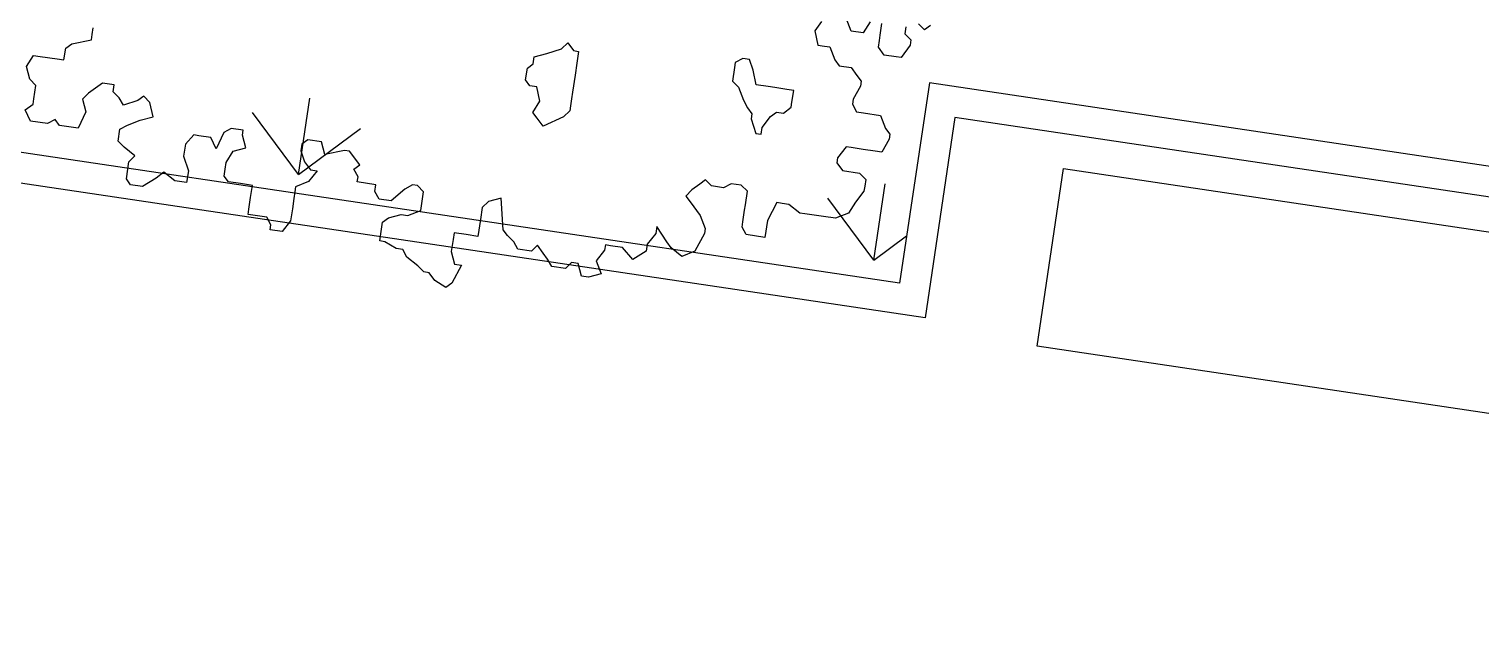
# Model space of a CAD drawing. Header units: millimetres. Extents: x 338 to 506, y 179 to 335.
# Drawn here: x 371.47 to 378.64, y 242.57 to 245.47 of the extents above; entities that cross this region are included whole.
import ezdxf

# ---------------------------------------------------------------- set-up
doc = ezdxf.new("R2010")
doc.units = ezdxf.units.MM
for name, color, linetype in [('ANDEN', 251, 'Continuous'), ('ARBOL-TOP', 3, 'Continuous'), ('MUROS', 32, 'Continuous'), ('REJAS', 151, 'Continuous')]:
    doc.layers.add(name, color=color, linetype=linetype)

# ---------------------------------------------------------------- blocks, each defined once
blk = doc.blocks.new('*X963')
at = {"color": 0}
for p, q in [((59.3391, 122.0172), (59.6085, 122.2867)), ((59.3391, 122.0172), (59.6085, 121.7478)), ((59.3391, 122.0172), (59.7201, 122.0172)), ((59.3391, 119.1436), (59.6085, 119.413)), ((59.3391, 119.1436), (59.4816, 119.0011)), ((59.3391, 119.1436), (59.7201, 119.1436))]:
    blk.add_line(p, q, dxfattribs=at)
blk = doc.blocks.new('ARBOLITO')
at = {"linetype": 'ByBlock'}
for points in [[(463.1128, 68.6124), (463.1065, 68.6062), (463.0982, 68.6124)], [(463.0837, 68.6062), (463.0837, 68.5979), (463.092, 68.5917), (463.092, 68.5854), (463.0837, 68.5688), (463.0775, 68.5688), (463.0629, 68.5688), (463.0546, 68.5771), (463.0546, 68.5854), (463.0546, 68.5917), (463.0546, 68.6062)], [(463.0401, 68.6062), (463.0338, 68.5917), (463.0193, 68.5917), (463.011, 68.6062)], [(462.9819, 68.5979), (462.9756, 68.5854), (462.9819, 68.5688), (462.9902, 68.5688), (462.9964, 68.5688), (463.0047, 68.5543), (463.011, 68.548), (463.0255, 68.548), (463.0338, 68.5397), (463.0401, 68.5335), (463.0401, 68.5273), (463.0338, 68.5106), (463.0338, 68.5044), (463.0401, 68.4961), (463.0484, 68.4961), (463.0691, 68.4961), (463.0775, 68.4815), (463.0837, 68.4753), (463.0837, 68.4691), (463.0775, 68.4524), (463.0691, 68.4524), (463.0546, 68.4524), (463.0401, 68.4524), (463.0338, 68.4524), (463.0255, 68.4379), (463.0255, 68.4317), (463.0338, 68.4234), (463.0546, 68.4234), (463.0629, 68.4171), (463.0629, 68.4088), (463.0629, 68.4026), (463.0546, 68.388), (463.0484, 68.3735), (463.0338, 68.3652), (463.0193, 68.3652), (462.9964, 68.3652), (462.9902, 68.3652), (462.9756, 68.3735), (462.9673, 68.3735), (462.9611, 68.3735), (462.9528, 68.3506), (462.9528, 68.3299), (462.9299, 68.3299), (462.9237, 68.3382), (462.9237, 68.3444), (462.9237, 68.3589), (462.9237, 68.3652), (462.9237, 68.3818), (462.9154, 68.388), (462.9029, 68.388), (462.8946, 68.3818), (462.8801, 68.3818), (462.8717, 68.388), (462.8655, 68.3818), (462.8572, 68.3735), (462.851, 68.3652), (462.8572, 68.3589), (462.8717, 68.3444), (462.8801, 68.3299), (462.8801, 68.3236), (462.8717, 68.3008), (462.8572, 68.2925), (462.8427, 68.3008), (462.8364, 68.307), (462.8219, 68.3236), (462.8219, 68.3153), (462.8136, 68.3008), (462.8136, 68.2925), (462.799, 68.28), (462.7845, 68.2925), (462.7699, 68.2925), (462.7637, 68.2925), (462.7637, 68.2862), (462.7554, 68.2717), (462.7637, 68.2571), (462.7491, 68.2509), (462.7408, 68.2509), (462.7346, 68.2654), (462.7263, 68.2654), (462.7201, 68.2571), (462.7034, 68.2571), (462.6972, 68.2654), (462.691, 68.2717), (462.6827, 68.28), (462.6764, 68.2717), (462.6598, 68.2717), (462.6536, 68.28), (462.6453, 68.2862), (462.639, 68.2925), (462.6307, 68.3299), (462.6162, 68.3236), (462.6099, 68.3153), (462.6099, 68.3008), (462.6099, 68.28), (462.5954, 68.28), (462.5808, 68.28), (462.5808, 68.2717), (462.5808, 68.2571), (462.5871, 68.2426), (462.5954, 68.2426), (462.5871, 68.2197), (462.5808, 68.2135), (462.5663, 68.2197), (462.558, 68.228), (462.5517, 68.228), (462.5434, 68.2343), (462.5289, 68.2426), (462.5227, 68.2509), (462.5143, 68.2509), (462.4998, 68.2571), (462.4936, 68.2571), (462.4936, 68.2717), (462.4936, 68.28), (462.4998, 68.2862), (462.5143, 68.2925), (462.5227, 68.2925), (462.5372, 68.3008), (462.5372, 68.3236), (462.5289, 68.3299), (462.5227, 68.3299), (462.5143, 68.3236), (462.4998, 68.307), (462.4853, 68.307), (462.479, 68.3153), (462.479, 68.3236), (462.4562, 68.3236), (462.4562, 68.3299), (462.4499, 68.3382), (462.4562, 68.3444), (462.4416, 68.3589), (462.4354, 68.3589), (462.4125, 68.3506), (462.4063, 68.3652), (462.3897, 68.3652), (462.3834, 68.3589), (462.3834, 68.3506), (462.3897, 68.3382), (462.398, 68.3299), (462.4063, 68.3299), (462.398, 68.3153), (462.3834, 68.307), (462.3834, 68.3008), (462.3834, 68.2925), (462.3834, 68.28), (462.3834, 68.2654), (462.3751, 68.2509), (462.3606, 68.2509), (462.3606, 68.2571), (462.3543, 68.2654), (462.346, 68.2654), (462.3315, 68.2654), (462.3315, 68.2717), (462.3315, 68.2862), (462.3315, 68.3008), (462.3169, 68.3008), (462.3024, 68.3008), (462.2962, 68.307), (462.2962, 68.3153), (462.2962, 68.3236), (462.3024, 68.3382), (462.3169, 68.3444), (462.3107, 68.3589), (462.3107, 68.3652), (462.2962, 68.3652), (462.2879, 68.3589), (462.2816, 68.3382), (462.2733, 68.3506), (462.2588, 68.3506), (462.2525, 68.3506), (462.2442, 68.3382), (462.2442, 68.3236), (462.2525, 68.307), (462.2525, 68.2925), (462.238, 68.2925), (462.2234, 68.3008), (462.2151, 68.2925), (462.2006, 68.28), (462.186, 68.28), (462.1798, 68.2862), (462.1798, 68.307), (462.186, 68.3153), (462.1715, 68.3236), (462.1632, 68.3299), (462.1632, 68.3444), (462.1715, 68.3506), (462.186, 68.3589), (462.2006, 68.3652), (462.1944, 68.3818), (462.186, 68.388), (462.1798, 68.3818), (462.1632, 68.3735), (462.1569, 68.3818), (462.1486, 68.388), (462.1486, 68.3963), (462.1341, 68.3963), (462.1195, 68.3818), (462.1133, 68.3735), (462.1195, 68.3589), (462.1133, 68.3382), (462.0905, 68.3382), (462.0842, 68.3444), (462.0759, 68.3382), (462.0551, 68.3382), (462.0468, 68.3506), (462.0551, 68.3589), (462.0551, 68.3652), (462.0551, 68.3818), (462.0468, 68.388), (462.0406, 68.4026), (462.0468, 68.4171), (462.0551, 68.4171), (462.0759, 68.4171), (462.0842, 68.4171), (462.0842, 68.4317), (462.0905, 68.4379), (462.1133, 68.4462), (462.1133, 68.4524), (462.1133, 68.4608)], [(463.1128, 68.6124), (463.1065, 68.6062), (463.0982, 68.6124)], [(463.0837, 68.6062), (463.0837, 68.5979), (463.092, 68.5917), (463.092, 68.5854), (463.0837, 68.5688), (463.0775, 68.5688), (463.0629, 68.5688), (463.0546, 68.5771), (463.0546, 68.5854), (463.0546, 68.5917), (463.0546, 68.6062)], [(463.0401, 68.6062), (463.0338, 68.5917), (463.0193, 68.5917), (463.011, 68.6062)], [(462.9819, 68.5979), (462.9756, 68.5854), (462.9819, 68.5688), (462.9902, 68.5688), (462.9964, 68.5688), (463.0047, 68.5543), (463.011, 68.548), (463.0255, 68.548), (463.0338, 68.5397), (463.0401, 68.5335), (463.0401, 68.5273), (463.0338, 68.5106), (463.0338, 68.5044), (463.0401, 68.4961), (463.0484, 68.4961), (463.0691, 68.4961), (463.0775, 68.4815), (463.0837, 68.4753), (463.0837, 68.4691), (463.0775, 68.4524), (463.0691, 68.4524), (463.0546, 68.4524), (463.0401, 68.4524), (463.0338, 68.4524), (463.0255, 68.4379), (463.0255, 68.4317), (463.0338, 68.4234), (463.0546, 68.4234), (463.0629, 68.4171), (463.0629, 68.4088), (463.0629, 68.4026), (463.0546, 68.388), (463.0484, 68.3735), (463.0338, 68.3652), (463.0193, 68.3652), (462.9964, 68.3652), (462.9902, 68.3652), (462.9756, 68.3735), (462.9673, 68.3735), (462.9611, 68.3735), (462.9528, 68.3506), (462.9528, 68.3299), (462.9299, 68.3299), (462.9237, 68.3382), (462.9237, 68.3444), (462.9237, 68.3589), (462.9237, 68.3652), (462.9237, 68.3818), (462.9154, 68.388), (462.9029, 68.388), (462.8946, 68.3818), (462.8801, 68.3818), (462.8717, 68.388), (462.8655, 68.3818), (462.8572, 68.3735), (462.851, 68.3652), (462.8572, 68.3589), (462.8717, 68.3444), (462.8801, 68.3299), (462.8801, 68.3236), (462.8717, 68.3008), (462.8572, 68.2925), (462.8427, 68.3008), (462.8364, 68.307), (462.8219, 68.3236), (462.8219, 68.3153), (462.8136, 68.3008), (462.8136, 68.2925), (462.799, 68.28), (462.7845, 68.2925), (462.7699, 68.2925), (462.7637, 68.2925), (462.7637, 68.2862), (462.7554, 68.2717), (462.7637, 68.2571), (462.7491, 68.2509), (462.7408, 68.2509), (462.7346, 68.2654), (462.7263, 68.2654), (462.7201, 68.2571), (462.7034, 68.2571), (462.6972, 68.2654), (462.691, 68.2717), (462.6827, 68.28), (462.6764, 68.2717), (462.6598, 68.2717), (462.6536, 68.28), (462.6453, 68.2862), (462.639, 68.2925), (462.6307, 68.3299), (462.6162, 68.3236), (462.6099, 68.3153), (462.6099, 68.3008), (462.6099, 68.28), (462.5954, 68.28), (462.5808, 68.28), (462.5808, 68.2717), (462.5808, 68.2571), (462.5871, 68.2426), (462.5954, 68.2426), (462.5871, 68.2197), (462.5808, 68.2135), (462.5663, 68.2197), (462.558, 68.228), (462.5517, 68.228), (462.5434, 68.2343), (462.5289, 68.2426), (462.5227, 68.2509), (462.5143, 68.2509), (462.4998, 68.2571), (462.4936, 68.2571), (462.4936, 68.2717), (462.4936, 68.28), (462.4998, 68.2862), (462.5143, 68.2925), (462.5227, 68.2925), (462.5372, 68.3008), (462.5372, 68.3236), (462.5289, 68.3299), (462.5227, 68.3299), (462.5143, 68.3236), (462.4998, 68.307), (462.4853, 68.307), (462.479, 68.3153), (462.479, 68.3236), (462.4562, 68.3236), (462.4562, 68.3299), (462.4499, 68.3382), (462.4562, 68.3444), (462.4416, 68.3589), (462.4354, 68.3589), (462.4125, 68.3506), (462.4063, 68.3652), (462.3897, 68.3652), (462.3834, 68.3589), (462.3834, 68.3506), (462.3897, 68.3382), (462.398, 68.3299), (462.4063, 68.3299), (462.398, 68.3153), (462.3834, 68.307), (462.3834, 68.3008), (462.3834, 68.2925), (462.3834, 68.28), (462.3834, 68.2654), (462.3751, 68.2509), (462.3606, 68.2509), (462.3606, 68.2571), (462.3543, 68.2654), (462.346, 68.2654), (462.3315, 68.2654), (462.3315, 68.2717), (462.3315, 68.2862), (462.3315, 68.3008), (462.3169, 68.3008), (462.3024, 68.3008), (462.2962, 68.307), (462.2962, 68.3153), (462.2962, 68.3236), (462.3024, 68.3382), (462.3169, 68.3444), (462.3107, 68.3589), (462.3107, 68.3652), (462.2962, 68.3652), (462.2879, 68.3589), (462.2816, 68.3382), (462.2733, 68.3506), (462.2588, 68.3506), (462.2525, 68.3506), (462.2442, 68.3382), (462.2442, 68.3236), (462.2525, 68.307), (462.2525, 68.2925), (462.238, 68.2925), (462.2234, 68.3008), (462.2151, 68.2925), (462.2006, 68.28), (462.186, 68.28), (462.1798, 68.2862), (462.1798, 68.307), (462.186, 68.3153), (462.1715, 68.3236), (462.1632, 68.3299), (462.1632, 68.3444), (462.1715, 68.3506), (462.186, 68.3589), (462.2006, 68.3652), (462.1944, 68.3818), (462.186, 68.388), (462.1798, 68.3818), (462.1632, 68.3735), (462.1569, 68.3818), (462.1486, 68.388), (462.1486, 68.3963), (462.1341, 68.3963), (462.1195, 68.3818), (462.1133, 68.3735), (462.1195, 68.3589), (462.1133, 68.3382), (462.0905, 68.3382), (462.0842, 68.3444), (462.0759, 68.3382), (462.0551, 68.3382), (462.0468, 68.3506), (462.0551, 68.3589), (462.0551, 68.3652), (462.0551, 68.3818), (462.0468, 68.388), (462.0406, 68.4026), (462.0468, 68.4171), (462.0551, 68.4171), (462.0759, 68.4171), (462.0842, 68.4171), (462.0842, 68.4317), (462.0905, 68.4379), (462.1133, 68.4462), (462.1133, 68.4524), (462.1133, 68.4608)], [(462.9299, 68.4524), (462.9299, 68.4608), (462.9382, 68.4753), (462.9445, 68.4815), (462.9528, 68.4815), (462.9611, 68.4899), (462.9611, 68.4961), (462.9611, 68.5106), (462.9528, 68.5106), (462.9382, 68.5106), (462.9299, 68.5106), (462.9154, 68.5106), (462.9091, 68.5273), (462.9029, 68.5397), (462.8946, 68.5397), (462.8863, 68.5335), (462.8863, 68.5273), (462.8863, 68.5106), (462.8946, 68.5044), (462.9029, 68.4899), (462.9091, 68.4815), (462.9154, 68.4753), (462.9154, 68.4691), (462.9237, 68.4524), (462.9299, 68.4524), (462.9299, 68.4524)], [(462.9299, 68.4524), (462.9299, 68.4608), (462.9382, 68.4753), (462.9445, 68.4815), (462.9528, 68.4815), (462.9611, 68.4899), (462.9611, 68.4961), (462.9611, 68.5106), (462.9528, 68.5106), (462.9382, 68.5106), (462.9299, 68.5106), (462.9154, 68.5106), (462.9091, 68.5273), (462.9029, 68.5397), (462.8946, 68.5397), (462.8863, 68.5335), (462.8863, 68.5273), (462.8863, 68.5106), (462.8946, 68.5044), (462.9029, 68.4899), (462.9091, 68.4815), (462.9154, 68.4753), (462.9154, 68.4691), (462.9237, 68.4524), (462.9299, 68.4524)], [(462.6681, 68.4234), (462.6598, 68.4317), (462.6536, 68.4379), (462.6598, 68.4524), (462.6536, 68.4691), (462.6453, 68.4691), (462.639, 68.4753), (462.639, 68.4899), (462.6453, 68.4961), (462.6453, 68.5044), (462.6598, 68.5106), (462.6764, 68.5189), (462.6827, 68.5273), (462.691, 68.5189), (462.6972, 68.5189), (462.6972, 68.5044), (462.6972, 68.4899), (462.6972, 68.4691), (462.6972, 68.4608), (462.6972, 68.4524), (462.6972, 68.4462), (462.691, 68.4379), (462.6681, 68.4234), (462.6681, 68.4234)], [(462.6681, 68.4234), (462.6598, 68.4317), (462.6536, 68.4379), (462.6598, 68.4524), (462.6536, 68.4691), (462.6453, 68.4691), (462.639, 68.4753), (462.639, 68.4899), (462.6453, 68.4961), (462.6453, 68.5044), (462.6598, 68.5106), (462.6764, 68.5189), (462.6827, 68.5273), (462.691, 68.5189), (462.6972, 68.5189), (462.6972, 68.5044), (462.6972, 68.4899), (462.6972, 68.4691), (462.6972, 68.4608), (462.6972, 68.4524), (462.6972, 68.4462), (462.691, 68.4379), (462.6681, 68.4234)]]:
    blk.add_lwpolyline(points, dxfattribs=at)
blk = doc.blocks.new('A$C7152A42C')
at = {"layer": 'ANDEN'}
for points in [[(59.0954, 108.85105), (59.0954, 113.85105), (60.0954, 113.85105), (60.0954, 118.85105), (59.0954, 118.85105), (59.0954, 123.85105), (60.0954, 123.85105), (60.0954, 136.18757), (70.659, 135.51684), (70.659, 108.85105)], [(59.2454, 109.00105), (59.2454, 113.70105), (60.2454, 113.70105), (60.2454, 119.00105), (59.2454, 119.00105), (59.2454, 123.70105), (60.2454, 123.70105), (60.2454, 136.02774), (70.509, 135.37606), (70.509, 109.00105)]]:
    blk.add_lwpolyline(points, close=True, dxfattribs=at)
at = {"layer": 'REJAS', "color": 30}
blk.add_lwpolyline([(59.03806, 118.28308), (59.92504, 118.28308), (59.92504, 114.18557), (59.03806, 114.18557)], close=True, dxfattribs=at)
at = {"layer": 'ANDEN', "color": 251, "linetype": 'Continuous'}
blk.add_blockref('*X963', (0, 0), dxfattribs=at)
at = {"layer": 'ARBOL-TOP', "color": 3, "linetype": 'ByBlock', "xscale": 4.090679926752369, "yscale": 4.090679926752369, "zscale": 4.090679926752369, "rotation": 270}
blk.add_blockref('ARBOLITO', (-220.14418, 2013.48433), dxfattribs=at)

msp = doc.modelspace()

# ---------------------------------------------------------------- block references
at = {"layer": 'MUROS', "color": 32, "rotation": 81.53046525965426}
msp.add_blockref('A$C7152A42C', (484.7482, 168.0844), dxfattribs=at)

doc.saveas('drawing.dxf')
